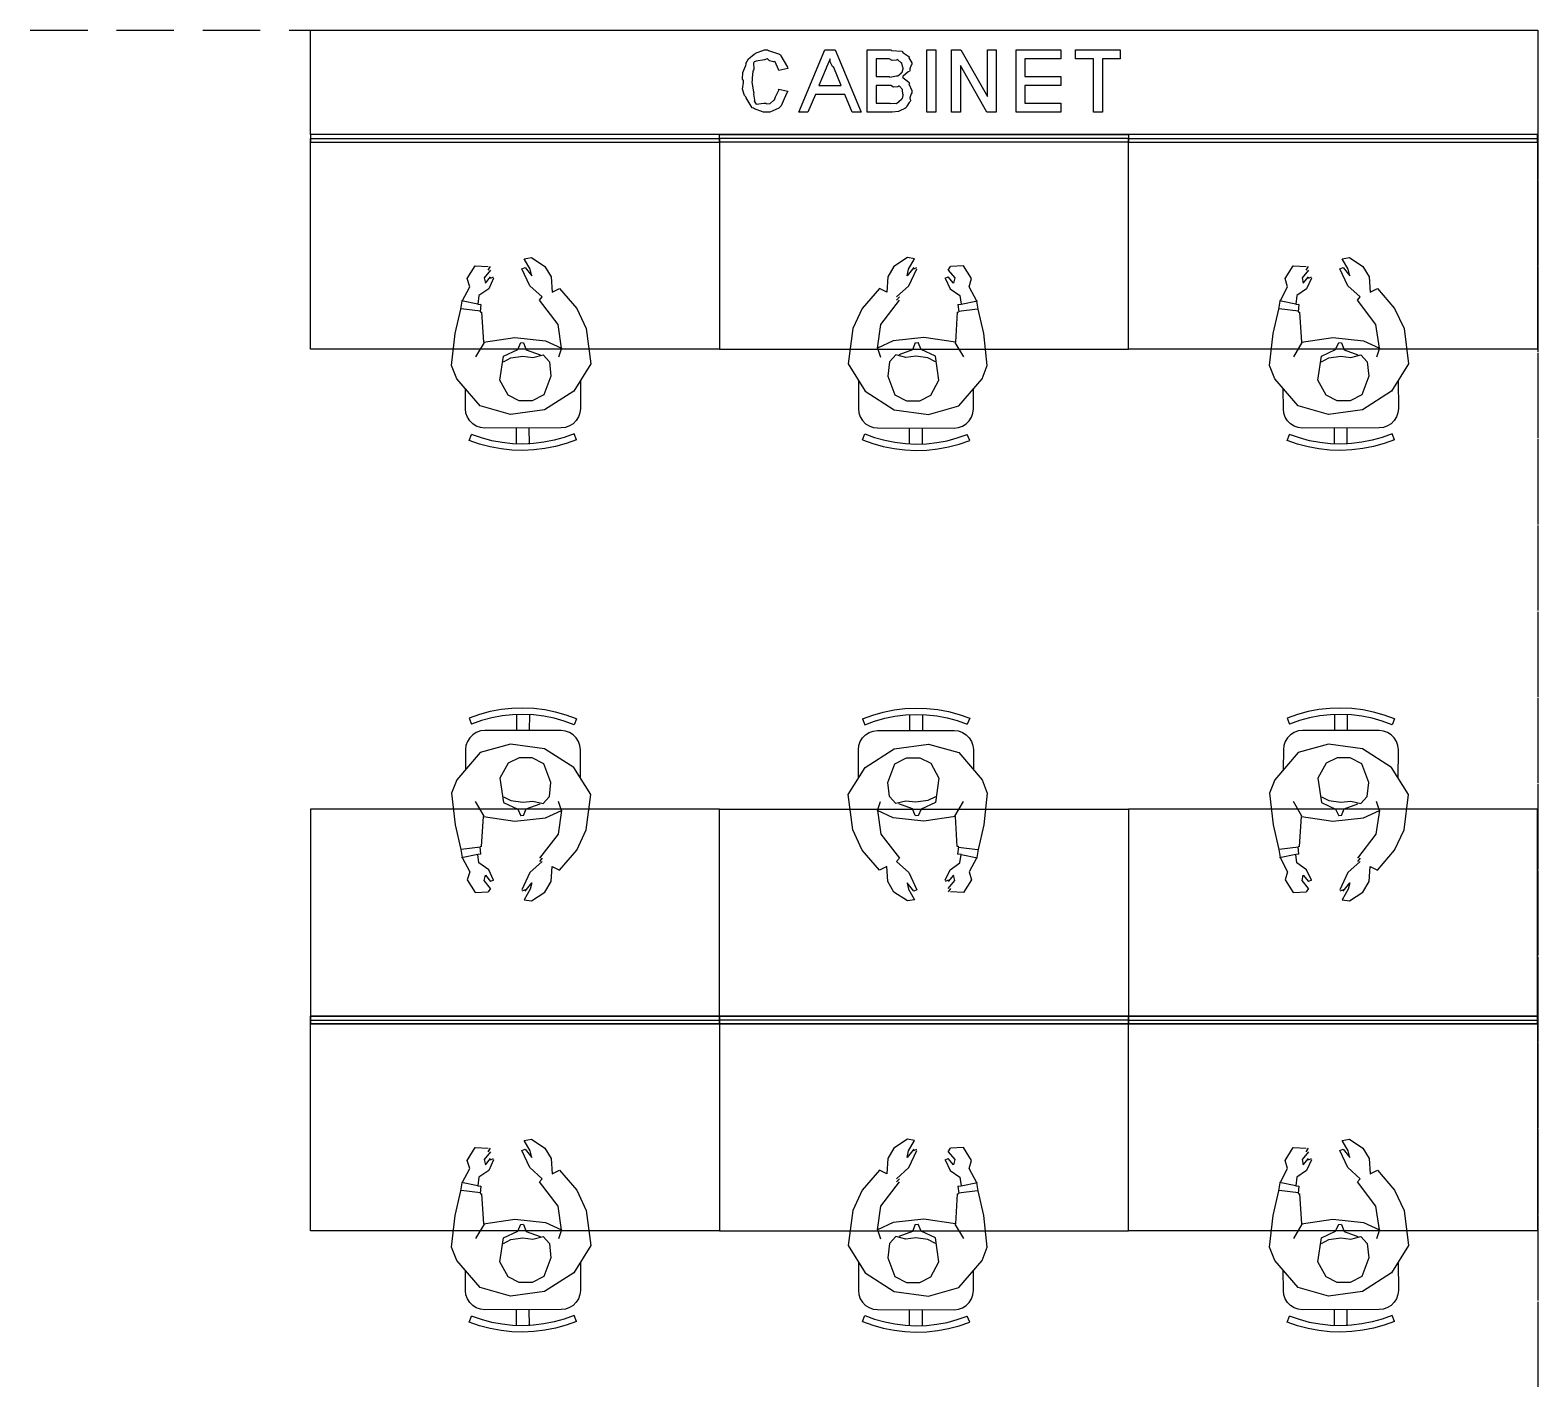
# Model space of a CAD drawing. Extents: x 0 to 23.4, y 0 to 16.5.
# Drawn here: x 10.576 to 12.124, y 7.771 to 9.164 of the extents above; entities that cross this region are included whole.
import ezdxf

# ---------------------------------------------------------------- set-up
doc = ezdxf.new("R2010")
doc.units = 0
doc.layers.get('0').update_dxf_attribs({"linetype": 'CONTINUOUS'})

msp = doc.modelspace()

# ---------------------------------------------------------------- linework, layer by layer
at = {"color": 0}
for points in [[(10.5758, 9.16379), (10.6349, 9.16379)], [(10.6644, 9.16379), (10.7235, 9.16379)], [(10.753, 9.16379), (10.8121, 9.16379)], [(10.8416, 9.16379), (10.9007, 9.16379)], [(10.9302, 9.16379), (10.9892, 9.16379)], [(11.0188, 9.16379), (11.0778, 9.16379)], [(11.1073, 9.16379), (11.1664, 9.16379)], [(11.1959, 9.16379), (11.2549, 9.16379)], [(11.2845, 9.16379), (11.3435, 9.16379)], [(11.373, 9.16379), (11.4321, 9.16379)], [(11.4616, 9.16379), (11.5207, 9.16379)], [(11.5502, 9.16379), (11.6093, 9.16379)], [(11.6388, 9.16379), (11.6979, 9.16379)], [(11.7274, 9.16379), (11.7864, 9.16379)], [(11.816, 9.16379), (11.875, 9.16379)], [(11.9045, 9.16379), (11.9636, 9.16379)], [(11.9931, 9.16379), (12.0521, 9.16379)], [(12.0817, 9.16379), (12.1239, 9.16379)], [(12.1239, 9.16379), (12.1239, 9.12756)], [(12.1239, 9.09804), (12.1239, 9.03901)], [(12.1239, 9.07357), (12.1239, 9.01058)], [(10.8636, 8.8361), (10.8636, 9.05263)], [(10.8636, 9.05263), (11.2835, 9.05263)], [(11.2835, 9.05263), (11.2835, 8.8361)], [(11.2835, 9.04867), (11.2835, 9.05263)], [(11.7035, 9.05263), (11.2835, 9.05263)], [(11.2835, 9.05263), (11.2835, 8.8361)], [(11.2835, 9.04867), (11.2835, 9.05263)], [(11.7035, 8.8361), (11.7035, 9.05263)], [(11.7035, 9.05263), (12.1234, 9.05263)], [(11.7035, 8.8361), (11.7035, 9.05263)], [(12.1234, 9.05263), (12.1234, 8.8361)], [(12.1234, 9.04867), (12.1234, 9.05263)], [(12.1239, 9.00944), (12.1239, 8.95042)], [(12.1239, 8.98107), (12.1239, 8.92199)], [(11.0246, 8.90858), (11.0328, 8.9216)], [(11.0328, 8.9216), (11.0462, 8.92101)], [(11.0486, 8.91732), (11.0419, 8.9094)], [(11.0462, 8.91732), (11.0486, 8.92101)], [(11.0807, 8.91883), (11.0841, 8.92019)], [(11.089, 8.90115), (11.0807, 8.91883)], [(11.0831, 8.92899), (11.0906, 8.93018)], [(11.0893, 8.91818), (11.0831, 8.92899)], [(11.0841, 8.92019), (11.0908, 8.91163)], [(11.0908, 8.91163), (11.0893, 8.91818)], [(11.0906, 8.93018), (11.1044, 8.92122)], [(11.1044, 8.92122), (11.1108, 8.91043)], [(11.4627, 8.92122), (11.4563, 8.91043)], [(11.4765, 8.93018), (11.4627, 8.92122)], [(11.483, 8.92019), (11.4763, 8.91163)], [(11.4763, 8.91163), (11.4778, 8.91818)], [(11.484, 8.92899), (11.4765, 8.93018)], [(11.4778, 8.91818), (11.484, 8.92899)], [(11.4781, 8.90115), (11.4864, 8.91883)], [(11.483, 8.91883), (11.4864, 8.92019)], [(11.5185, 8.91732), (11.5209, 8.92101)], [(11.5185, 8.91732), (11.5252, 8.9094)], [(11.5343, 8.9216), (11.5209, 8.92101)], [(11.5425, 8.90858), (11.5343, 8.9216)], [(11.8645, 8.90858), (11.8726, 8.9216)], [(11.8726, 8.9216), (11.886, 8.92101)], [(11.8885, 8.91732), (11.8818, 8.9094)], [(11.886, 8.91732), (11.8885, 8.92101)], [(11.9205, 8.91883), (11.9239, 8.92019)], [(11.9289, 8.90115), (11.9205, 8.91883)], [(11.923, 8.92899), (11.9304, 8.93018)], [(11.9291, 8.91818), (11.923, 8.92899)], [(11.9239, 8.92019), (11.9307, 8.91163)], [(11.9307, 8.91163), (11.9291, 8.91818)], [(11.9304, 8.93018), (11.9442, 8.92122)], [(11.9442, 8.92122), (11.9506, 8.91043)], [(12.1239, 8.9209), (12.1239, 8.86182)], [(11.0271, 8.90013), (11.0246, 8.90858)], [(11.0419, 8.9094), (11.0432, 8.90386)], [(11.0432, 8.90386), (11.0486, 8.91043)], [(11.0516, 8.90896), (11.0467, 8.89828)], [(11.0486, 8.90896), (11.0516, 8.91043)], [(11.1108, 8.91043), (11.1117, 8.89469)], [(11.4563, 8.91043), (11.4554, 8.89469)], [(11.5155, 8.90896), (11.5185, 8.91043)], [(11.5155, 8.90896), (11.5205, 8.89828)], [(11.5239, 8.90386), (11.5185, 8.91043)], [(11.5252, 8.9094), (11.5239, 8.90386)], [(11.54, 8.90013), (11.5425, 8.90858)], [(11.867, 8.90013), (11.8645, 8.90858)], [(11.8818, 8.9094), (11.8831, 8.90386)], [(11.8831, 8.90386), (11.8885, 8.91043)], [(11.8914, 8.90896), (11.8865, 8.89828)], [(11.8885, 8.90896), (11.8914, 8.91043)], [(11.9506, 8.91043), (11.9516, 8.89469)], [(11.0193, 8.88558), (11.0271, 8.90013)], [(11.0366, 8.89117), (11.0354, 8.88243)], [(11.0467, 8.89828), (11.0366, 8.89117)], [(11.1017, 8.88976), (11.089, 8.90115)], [(11.0988, 8.88639), (11.1017, 8.88976)], [(11.1178, 8.8616), (11.0988, 8.88639)], [(11.1117, 8.89469), (11.1193, 8.8986)], [(11.1193, 8.8986), (11.137, 8.8781)], [(11.4478, 8.8986), (11.4301, 8.8781)], [(11.4554, 8.89469), (11.4478, 8.8986)], [(11.4493, 8.8616), (11.4683, 8.88639)], [(11.4654, 8.88976), (11.4781, 8.90115)], [(11.4654, 8.88639), (11.4683, 8.88976)], [(11.5205, 8.89828), (11.5305, 8.89117)], [(11.5305, 8.89117), (11.5317, 8.88243)], [(11.5478, 8.88558), (11.54, 8.90013)], [(11.8592, 8.88558), (11.867, 8.90013)], [(11.8765, 8.89117), (11.8753, 8.88243)], [(11.8865, 8.89828), (11.8765, 8.89117)], [(11.9416, 8.88976), (11.9289, 8.90115)], [(11.9386, 8.88639), (11.9416, 8.88976)], [(11.9576, 8.8616), (11.9386, 8.88639)], [(11.9516, 8.89469), (11.9592, 8.8986)], [(11.9592, 8.8986), (11.9768, 8.8781)], [(12.1239, 8.89247), (12.1239, 8.83344)], [(11.0122, 8.85211), (11.018, 8.87733)], [(11.018, 8.87733), (11.0193, 8.88558)], [(11.0382, 8.87511), (11.0185, 8.87744)], [(11.0354, 8.88243), (11.0187, 8.88596)], [(11.0354, 8.88211), (11.0387, 8.88243)], [(11.0387, 8.88211), (11.0378, 8.87446)], [(11.0378, 8.87429), (11.0394, 8.87446)], [(11.0394, 8.87429), (11.0412, 8.84343)], [(11.137, 8.8781), (11.1467, 8.85726)], [(11.4301, 8.8781), (11.4204, 8.85726)], [(11.5277, 8.87429), (11.5259, 8.84343)], [(11.5277, 8.87429), (11.5293, 8.87446)], [(11.5284, 8.88211), (11.5317, 8.88243)], [(11.5284, 8.88211), (11.5293, 8.87446)], [(11.5289, 8.87511), (11.5486, 8.87744)], [(11.5317, 8.88243), (11.5484, 8.88596)], [(11.5491, 8.87733), (11.5478, 8.88558)], [(11.555, 8.85211), (11.5491, 8.87733)], [(11.852, 8.85211), (11.8579, 8.87733)], [(11.8579, 8.87733), (11.8592, 8.88558)], [(11.878, 8.87511), (11.8584, 8.87744)], [(11.8753, 8.88243), (11.8585, 8.88596)], [(11.8753, 8.88211), (11.8785, 8.88243)], [(11.8785, 8.88211), (11.8777, 8.87446)], [(11.8777, 8.87429), (11.8793, 8.87446)], [(11.8793, 8.87429), (11.8811, 8.84343)], [(11.9768, 8.8781), (11.9865, 8.85726)], [(11.1214, 8.83718), (11.1178, 8.8616)], [(11.1467, 8.85726), (11.1514, 8.82107)], [(11.4204, 8.85726), (11.4158, 8.82107)], [(11.4458, 8.83718), (11.4493, 8.8616)], [(11.9612, 8.83718), (11.9576, 8.8616)], [(11.9865, 8.85726), (11.9912, 8.82107)], [(11.0086, 8.81944), (11.0122, 8.85211)], [(11.0419, 8.84304), (11.0332, 8.82818)], [(11.0412, 8.84343), (11.0736, 8.84825)], [(11.0736, 8.84825), (11.1051, 8.84489)], [(11.0764, 8.83594), (11.0796, 8.84293)], [(11.0796, 8.84256), (11.0825, 8.84293)], [(11.0825, 8.84256), (11.0852, 8.83556)], [(11.1051, 8.84489), (11.1214, 8.83718)], [(11.462, 8.84489), (11.4458, 8.83718)], [(11.4935, 8.84825), (11.462, 8.84489)], [(11.4847, 8.84256), (11.4819, 8.83556)], [(11.4847, 8.84256), (11.4875, 8.84293)], [(11.4907, 8.83594), (11.4875, 8.84293)], [(11.5259, 8.84343), (11.4935, 8.84825)], [(11.5252, 8.84304), (11.534, 8.82818)], [(11.5585, 8.81944), (11.555, 8.85211)], [(11.8484, 8.81944), (11.852, 8.85211)], [(11.8817, 8.84304), (11.873, 8.82818)], [(11.8811, 8.84343), (11.9135, 8.84825)], [(11.9135, 8.84825), (11.945, 8.84489)], [(11.9163, 8.83594), (11.9195, 8.84293)], [(11.9195, 8.84256), (11.9224, 8.84293)], [(11.9224, 8.84256), (11.925, 8.83556)], [(11.945, 8.84489), (11.9612, 8.83718)], [(11.2835, 8.8361), (10.8636, 8.8361)], [(11.0582, 8.80431), (11.0618, 8.82915)], [(11.0618, 8.82915), (11.0764, 8.83594)], [(11.0618, 8.82319), (11.0694, 8.82721)], [(11.0694, 8.82721), (11.0818, 8.82894)], [(11.0818, 8.82894), (11.092, 8.82764)], [(11.0852, 8.83556), (11.0994, 8.83046)], [(11.092, 8.82764), (11.1024, 8.83029)], [(11.1024, 8.83029), (11.1089, 8.82308)], [(11.1214, 8.83718), (11.1182, 8.82796)], [(11.2835, 8.8361), (11.7035, 8.8361)], [(11.4458, 8.83718), (11.4489, 8.82796)], [(11.4647, 8.83029), (11.4582, 8.82308)], [(11.4751, 8.82764), (11.4647, 8.83029)], [(11.4819, 8.83556), (11.4677, 8.83046)], [(11.4853, 8.82894), (11.4751, 8.82764)], [(11.4977, 8.82721), (11.4853, 8.82894)], [(11.5053, 8.82915), (11.4907, 8.83594)], [(11.5053, 8.82319), (11.4977, 8.82721)], [(11.5089, 8.80431), (11.5053, 8.82915)], [(12.1234, 8.8361), (11.7035, 8.8361)], [(11.8981, 8.80431), (11.9016, 8.82915)], [(11.9016, 8.82915), (11.9163, 8.83594)], [(11.9017, 8.82319), (11.9093, 8.82721)], [(11.9093, 8.82721), (11.9216, 8.82894)], [(11.9216, 8.82894), (11.9319, 8.82764)], [(11.925, 8.83556), (11.9392, 8.83046)], [(11.9319, 8.82764), (11.9423, 8.83029)], [(11.9423, 8.83029), (11.9487, 8.82308)], [(11.9612, 8.83718), (11.9581, 8.82796)], [(12.1239, 8.83231), (12.1239, 8.77328)], [(11.0138, 8.80578), (11.0086, 8.81944)], [(11.1089, 8.82308), (11.1105, 8.80854)], [(11.1514, 8.82107), (11.134, 8.79312)], [(11.4158, 8.82107), (11.4332, 8.79312)], [(11.4582, 8.82308), (11.4566, 8.80854)], [(11.5533, 8.80578), (11.5585, 8.81944)], [(11.8537, 8.80578), (11.8484, 8.81944)], [(11.9487, 8.82308), (11.9504, 8.80854)], [(11.9912, 8.82107), (11.9738, 8.79312)], [(11.0378, 8.77789), (11.0138, 8.80578)], [(11.0227, 8.77485), (11.0227, 8.79546)], [(11.0666, 8.78879), (11.0582, 8.80431)], [(11.1105, 8.80854), (11.1033, 8.78939)], [(11.1408, 8.8041), (11.1408, 8.77507)], [(11.4263, 8.8041), (11.4263, 8.77507)], [(11.4566, 8.80854), (11.4638, 8.78939)], [(11.5005, 8.78879), (11.5089, 8.80431)], [(11.5293, 8.77789), (11.5533, 8.80578)], [(11.5444, 8.77485), (11.5444, 8.79546)], [(11.8777, 8.77789), (11.8537, 8.80578)], [(11.8626, 8.77485), (11.8625, 8.79546)], [(11.9064, 8.78879), (11.8981, 8.80431)], [(11.9504, 8.80854), (11.9431, 8.78939)], [(11.9806, 8.8041), (11.9807, 8.77507)], [(12.1239, 8.80388), (12.1239, 8.74485)], [(11.069, 8.76915), (11.0378, 8.77789)], [(11.078, 8.78315), (11.0666, 8.78879)], [(11.0914, 8.78315), (11.078, 8.78315)], [(11.1033, 8.78939), (11.0914, 8.78315)], [(11.134, 8.79312), (11.104, 8.77403)], [(11.4332, 8.79312), (11.4631, 8.77403)], [(11.4638, 8.78939), (11.4757, 8.78315)], [(11.4757, 8.78315), (11.4892, 8.78315)], [(11.4892, 8.78315), (11.5005, 8.78879)], [(11.4981, 8.76915), (11.5293, 8.77789)], [(11.9089, 8.76915), (11.8777, 8.77789)], [(11.9178, 8.78315), (11.9064, 8.78879)], [(11.9313, 8.78315), (11.9178, 8.78315)], [(11.9431, 8.78939), (11.9313, 8.78315)], [(11.9738, 8.79312), (11.9438, 8.77403)], [(11.0425, 8.75521), (11.0381, 8.75569), (11.0339, 8.75711), (11.0302, 8.7595), (11.0271, 8.76258), (11.0247, 8.76633), (11.0232, 8.77046), (11.0227, 8.77485)], [(11.104, 8.77403), (11.069, 8.76915)], [(11.1408, 8.77507), (11.1403, 8.77072), (11.1389, 8.76654), (11.1366, 8.76281), (11.1335, 8.75965), (11.1297, 8.75732), (11.1256, 8.75586), (11.1212, 8.75538)], [(11.4263, 8.77507), (11.4268, 8.77072), (11.4282, 8.76654), (11.4306, 8.76281), (11.4337, 8.75965), (11.4374, 8.75732), (11.4415, 8.75586), (11.4459, 8.75538)], [(11.4631, 8.77403), (11.4981, 8.76915)], [(11.5246, 8.75521), (11.529, 8.75569), (11.5332, 8.75711), (11.5369, 8.7595), (11.54, 8.76258), (11.5424, 8.76633), (11.5439, 8.77046), (11.5444, 8.77485)], [(11.8823, 8.75521), (11.8779, 8.75569), (11.8737, 8.75711), (11.87, 8.7595), (11.8669, 8.76258), (11.8645, 8.76633), (11.8631, 8.77046), (11.8626, 8.77485)], [(11.9438, 8.77403), (11.9089, 8.76915)], [(11.9807, 8.77507), (11.9802, 8.77072), (11.9787, 8.76654), (11.9764, 8.76281), (11.9733, 8.75965), (11.9696, 8.75732), (11.9654, 8.75586), (11.961, 8.75538)], [(11.0266, 8.74246), (11.0291, 8.74854)], [(11.1343, 8.74929), (11.1242, 8.74561), (11.1138, 8.74268), (11.1033, 8.74056), (11.0926, 8.73926), (11.0818, 8.73876), (11.071, 8.7391), (11.0603, 8.74024), (11.0497, 8.74219), (11.0393, 8.74496), (11.0291, 8.74854)], [(11.1212, 8.75538), (11.0425, 8.75521)], [(11.0753, 8.73876), (11.0752, 8.75526)], [(11.0884, 8.73876), (11.0883, 8.75532)], [(11.1368, 8.74322), (11.1343, 8.74929)], [(11.4303, 8.74322), (11.4328, 8.74929)], [(11.4328, 8.74929), (11.4429, 8.74561), (11.4533, 8.74268), (11.4638, 8.74056), (11.4746, 8.73926), (11.4853, 8.73876), (11.4961, 8.7391), (11.5068, 8.74024), (11.5174, 8.74219), (11.5278, 8.74496), (11.538, 8.74854)], [(11.4459, 8.75538), (11.5246, 8.75521)], [(11.4787, 8.73876), (11.4788, 8.75532)], [(11.4919, 8.73876), (11.4919, 8.75526)], [(11.5405, 8.74246), (11.538, 8.74854)], [(11.8665, 8.74246), (11.869, 8.74854)], [(11.9742, 8.74929), (11.9641, 8.74561), (11.9537, 8.74268), (11.9431, 8.74056), (11.9324, 8.73926), (11.9217, 8.73876), (11.9109, 8.7391), (11.9002, 8.74024), (11.8895, 8.74219), (11.8791, 8.74496), (11.869, 8.74854)], [(11.961, 8.75538), (11.8823, 8.75521)], [(11.9151, 8.73876), (11.915, 8.75526)], [(11.9282, 8.73876), (11.9282, 8.75532)], [(11.9767, 8.74322), (11.9742, 8.74929)], [(11.1368, 8.74322), (11.1263, 8.73931), (11.1153, 8.73628), (11.1043, 8.73406), (11.0931, 8.73269), (11.0818, 8.73221), (11.0705, 8.73253), (11.0593, 8.73378), (11.0482, 8.73583), (11.0373, 8.73872), (11.0266, 8.74246)], [(11.4303, 8.74322), (11.4409, 8.73931), (11.4518, 8.73628), (11.4628, 8.73406), (11.474, 8.73269), (11.4853, 8.73221), (11.4966, 8.73253), (11.5078, 8.73378), (11.5189, 8.73583), (11.5298, 8.73872), (11.5405, 8.74246)], [(11.9767, 8.74322), (11.9661, 8.73931), (11.9552, 8.73628), (11.9441, 8.73406), (11.9329, 8.73269), (11.9217, 8.73221), (11.9104, 8.73253), (11.8991, 8.73378), (11.8881, 8.73583), (11.8772, 8.73872), (11.8665, 8.74246)], [(12.1239, 8.74371), (12.1239, 8.68468)], [(12.1239, 8.71533), (12.1239, 8.65625)], [(12.1239, 8.65517), (12.1239, 8.59608)], [(12.1239, 8.62674), (12.1239, 8.56771)], [(12.1239, 8.56657), (12.1239, 8.50754)], [(12.1239, 8.53814), (12.1239, 8.47911)], [(12.1239, 8.47797), (12.1239, 8.41894)], [(11.1368, 8.45654), (11.1263, 8.46039), (11.1153, 8.46343), (11.1043, 8.46565), (11.0931, 8.46701), (11.0818, 8.46756), (11.0705, 8.46718), (11.0593, 8.46599), (11.0482, 8.46392), (11.0373, 8.46104), (11.0266, 8.45731)], [(11.0266, 8.45731), (11.0291, 8.45122)], [(11.1343, 8.45047), (11.1242, 8.45415), (11.1138, 8.45708), (11.1033, 8.45921), (11.0926, 8.4605), (11.0818, 8.46099), (11.071, 8.46067), (11.0603, 8.45947), (11.0497, 8.45751), (11.0393, 8.45475), (11.0291, 8.45122)], [(11.0753, 8.46099), (11.0752, 8.4445)], [(11.0884, 8.46094), (11.0883, 8.44444)], [(11.1368, 8.45654), (11.1343, 8.45047)], [(11.4303, 8.45654), (11.4409, 8.46039), (11.4518, 8.46343), (11.4628, 8.46565), (11.474, 8.46701), (11.4853, 8.46756), (11.4966, 8.46718), (11.5078, 8.46599), (11.5189, 8.46392), (11.5298, 8.46104), (11.5405, 8.45731)], [(11.4303, 8.45654), (11.4328, 8.45047)], [(11.4328, 8.45047), (11.4429, 8.45415), (11.4533, 8.45708), (11.4638, 8.45921), (11.4746, 8.4605), (11.4853, 8.46099), (11.4961, 8.46067), (11.5068, 8.45947), (11.5174, 8.45751), (11.5278, 8.45475), (11.538, 8.45122)], [(11.4787, 8.46094), (11.4788, 8.44444)], [(11.4919, 8.46099), (11.4919, 8.4445)], [(11.5405, 8.45731), (11.538, 8.45122)], [(11.9767, 8.45654), (11.9661, 8.46039), (11.9552, 8.46343), (11.9441, 8.46565), (11.9329, 8.46701), (11.9217, 8.46756), (11.9104, 8.46718), (11.8991, 8.46599), (11.8881, 8.46392), (11.8772, 8.46104), (11.8665, 8.45731)], [(11.8665, 8.45731), (11.869, 8.45122)], [(11.9742, 8.45047), (11.9641, 8.45415), (11.9537, 8.45708), (11.9431, 8.45921), (11.9324, 8.4605), (11.9217, 8.46099), (11.9109, 8.46067), (11.9002, 8.45947), (11.8895, 8.45751), (11.8791, 8.45475), (11.869, 8.45122)], [(11.9151, 8.46099), (11.915, 8.4445)], [(11.9282, 8.46094), (11.9282, 8.44444)], [(11.9767, 8.45654), (11.9742, 8.45047)], [(11.0425, 8.44456), (11.0381, 8.44407), (11.0339, 8.4426), (11.0302, 8.44026), (11.0271, 8.43718), (11.0247, 8.43343), (11.0232, 8.42925), (11.0227, 8.42492)], [(11.1212, 8.44439), (11.0425, 8.44456)], [(11.1408, 8.42464), (11.1403, 8.42904), (11.1389, 8.43321), (11.1366, 8.43696), (11.1335, 8.44006), (11.1297, 8.44243), (11.1256, 8.4439), (11.1212, 8.44439)], [(11.4263, 8.42464), (11.4268, 8.42904), (11.4282, 8.43321), (11.4306, 8.43696), (11.4337, 8.44006), (11.4374, 8.44243), (11.4415, 8.4439), (11.4459, 8.44439)], [(11.4459, 8.44439), (11.5246, 8.44456)], [(11.5246, 8.44456), (11.529, 8.44407), (11.5332, 8.4426), (11.5369, 8.44026), (11.54, 8.43718), (11.5424, 8.43343), (11.5439, 8.42925), (11.5444, 8.42492)], [(11.8823, 8.44456), (11.8779, 8.44407), (11.8737, 8.4426), (11.87, 8.44026), (11.8669, 8.43718), (11.8645, 8.43343), (11.8631, 8.42925), (11.8626, 8.42492)], [(11.961, 8.44439), (11.8823, 8.44456)], [(11.9807, 8.42464), (11.9802, 8.42904), (11.9787, 8.43321), (11.9764, 8.43696), (11.9733, 8.44006), (11.9696, 8.44243), (11.9654, 8.4439), (11.961, 8.44439)], [(12.1239, 8.4496), (12.1239, 8.39051)], [(11.0378, 8.42188), (11.0138, 8.39393)], [(11.0227, 8.42492), (11.0227, 8.40429)], [(11.069, 8.43056), (11.0378, 8.42188)], [(11.104, 8.42567), (11.069, 8.43056)], [(11.134, 8.40662), (11.104, 8.42567)], [(11.1408, 8.39567), (11.1408, 8.42464)], [(11.4263, 8.39567), (11.4263, 8.42464)], [(11.4332, 8.40662), (11.4631, 8.42567)], [(11.4631, 8.42567), (11.4981, 8.43056)], [(11.4981, 8.43056), (11.5293, 8.42188)], [(11.5293, 8.42188), (11.5533, 8.39393)], [(11.5444, 8.42492), (11.5444, 8.40429)], [(11.8777, 8.42188), (11.8537, 8.39393)], [(11.8626, 8.42492), (11.8625, 8.40429)], [(11.9089, 8.43056), (11.8777, 8.42188)], [(11.9438, 8.42567), (11.9089, 8.43056)], [(11.9738, 8.40662), (11.9438, 8.42567)], [(11.9806, 8.39567), (11.9807, 8.42464)], [(11.0666, 8.41092), (11.0582, 8.39546)], [(11.078, 8.41661), (11.0666, 8.41092)], [(11.0914, 8.41656), (11.078, 8.41661)], [(11.1033, 8.41032), (11.0914, 8.41656)], [(11.1105, 8.39117), (11.1033, 8.41032)], [(11.1514, 8.37869), (11.134, 8.40662)], [(11.4158, 8.37869), (11.4332, 8.40662)], [(11.4566, 8.39117), (11.4638, 8.41032)], [(11.4638, 8.41032), (11.4757, 8.41656)], [(11.4757, 8.41656), (11.4892, 8.41661)], [(11.4892, 8.41661), (11.5005, 8.41092)], [(11.5005, 8.41092), (11.5089, 8.39546)], [(11.9064, 8.41092), (11.8981, 8.39546)], [(11.9178, 8.41661), (11.9064, 8.41092)], [(11.9313, 8.41656), (11.9178, 8.41661)], [(11.9431, 8.41032), (11.9313, 8.41656)], [(11.9504, 8.39117), (11.9431, 8.41032)], [(11.9912, 8.37869), (11.9738, 8.40662)], [(11.0138, 8.39393), (11.0086, 8.38032)], [(11.0582, 8.39546), (11.0618, 8.37061)], [(11.1089, 8.37663), (11.1105, 8.39117)], [(11.4582, 8.37663), (11.4566, 8.39117)], [(11.5089, 8.39546), (11.5053, 8.37061)], [(11.5533, 8.39393), (11.5585, 8.38032)], [(11.8537, 8.39393), (11.8484, 8.38032)], [(11.8981, 8.39546), (11.9016, 8.37061)], [(11.9487, 8.37663), (11.9504, 8.39117)], [(11.0086, 8.38032), (11.0122, 8.34765)], [(11.0618, 8.37657), (11.0694, 8.37256)], [(11.1024, 8.36947), (11.1089, 8.37663)], [(11.1467, 8.3425), (11.1514, 8.37869)], [(11.4204, 8.3425), (11.4158, 8.37869)], [(11.4647, 8.36947), (11.4582, 8.37663)], [(11.5053, 8.37657), (11.4977, 8.37256)], [(11.5585, 8.38032), (11.555, 8.34765)], [(11.8484, 8.38032), (11.852, 8.34765)], [(11.9017, 8.37657), (11.9093, 8.37256)], [(11.9423, 8.36947), (11.9487, 8.37663)], [(11.9865, 8.3425), (11.9912, 8.37869)], [(12.1239, 8.38943), (12.1239, 8.33035)], [(11.2835, 8.36367), (10.8636, 8.36367)], [(10.8636, 8.36367), (10.8636, 8.14714)], [(11.0419, 8.35672), (11.0332, 8.37153)], [(11.0618, 8.37061), (11.0764, 8.36382)], [(11.0694, 8.37256), (11.0818, 8.37082)], [(11.0764, 8.36382), (11.0796, 8.35678)], [(11.0818, 8.37082), (11.092, 8.37213)], [(11.0825, 8.35715), (11.0852, 8.36415)], [(11.0852, 8.36415), (11.0994, 8.36925)], [(11.092, 8.37213), (11.1024, 8.36947)], [(11.1051, 8.35482), (11.1214, 8.36253)], [(11.1214, 8.36253), (11.1178, 8.33811)], [(11.1214, 8.36253), (11.1182, 8.37175)], [(11.2835, 8.14714), (11.2835, 8.36367)], [(11.2835, 8.36367), (11.7035, 8.36367)], [(11.2835, 8.14714), (11.2835, 8.36367)], [(11.4458, 8.36253), (11.4489, 8.37175)], [(11.4458, 8.36253), (11.4493, 8.33811)], [(11.462, 8.35482), (11.4458, 8.36253)], [(11.4751, 8.37213), (11.4647, 8.36947)], [(11.4819, 8.36415), (11.4677, 8.36925)], [(11.4853, 8.37082), (11.4751, 8.37213)], [(11.4847, 8.35715), (11.4819, 8.36415)], [(11.4977, 8.37256), (11.4853, 8.37082)], [(11.4907, 8.36382), (11.4875, 8.35678)], [(11.5053, 8.37061), (11.4907, 8.36382)], [(11.5252, 8.35672), (11.534, 8.37153)], [(12.1234, 8.36367), (11.7035, 8.36367)], [(11.7035, 8.36367), (11.7035, 8.14714)], [(11.7035, 8.36367), (11.7035, 8.14714)], [(11.8817, 8.35672), (11.873, 8.37153)], [(11.9016, 8.37061), (11.9163, 8.36382)], [(11.9093, 8.37256), (11.9216, 8.37082)], [(11.9163, 8.36382), (11.9195, 8.35678)], [(11.9216, 8.37082), (11.9319, 8.37213)], [(11.9224, 8.35715), (11.925, 8.36415)], [(11.925, 8.36415), (11.9392, 8.36925)], [(11.9319, 8.37213), (11.9423, 8.36947)], [(11.945, 8.35482), (11.9612, 8.36253)], [(11.9612, 8.36253), (11.9576, 8.33811)], [(11.9612, 8.36253), (11.9581, 8.37175)], [(12.1234, 8.14714), (12.1234, 8.36367)], [(12.1239, 8.361), (12.1239, 8.30197)], [(11.0122, 8.34765), (11.018, 8.32243)], [(11.0394, 8.32542), (11.0412, 8.35633)], [(11.0412, 8.35633), (11.0736, 8.35151)], [(11.0736, 8.35151), (11.1051, 8.35482)], [(11.0825, 8.35715), (11.0796, 8.35678)], [(11.4935, 8.35151), (11.462, 8.35482)], [(11.4875, 8.35715), (11.4847, 8.35678)], [(11.5259, 8.35633), (11.4935, 8.35151)], [(11.5277, 8.32542), (11.5259, 8.35633)], [(11.555, 8.34765), (11.5491, 8.32243)], [(11.852, 8.34765), (11.8579, 8.32243)], [(11.8793, 8.32542), (11.8811, 8.35633)], [(11.8811, 8.35633), (11.9135, 8.35151)], [(11.9135, 8.35151), (11.945, 8.35482)], [(11.9224, 8.35715), (11.9195, 8.35678)], [(11.1178, 8.33811), (11.0988, 8.31332)], [(11.137, 8.32167), (11.1467, 8.3425)], [(11.4301, 8.32167), (11.4204, 8.3425)], [(11.4493, 8.33811), (11.4683, 8.31332)], [(11.9576, 8.33811), (11.9386, 8.31332)], [(11.9768, 8.32167), (11.9865, 8.3425)], [(11.018, 8.32243), (11.0193, 8.31413)], [(11.0382, 8.32465), (11.0185, 8.32226)], [(11.0354, 8.31733), (11.0187, 8.31375)], [(11.0193, 8.31413), (11.0271, 8.29958)], [(11.0387, 8.31765), (11.0354, 8.31733)], [(11.0366, 8.30854), (11.0354, 8.31733)], [(11.0394, 8.32542), (11.0378, 8.32525)], [(11.0387, 8.31765), (11.0378, 8.32525)], [(11.1017, 8.31332), (11.0988, 8.31)], [(11.1193, 8.30117), (11.137, 8.32167)], [(11.4478, 8.30117), (11.4301, 8.32167)], [(11.4683, 8.31332), (11.4654, 8.31)], [(11.5293, 8.32542), (11.5277, 8.32525)], [(11.5284, 8.31765), (11.5293, 8.32525)], [(11.5317, 8.31765), (11.5284, 8.31733)], [(11.5289, 8.32465), (11.5486, 8.32226)], [(11.5305, 8.30854), (11.5317, 8.31733)], [(11.5317, 8.31733), (11.5484, 8.31375)], [(11.5478, 8.31413), (11.54, 8.29958)], [(11.5491, 8.32243), (11.5478, 8.31413)], [(11.8579, 8.32243), (11.8592, 8.31413)], [(11.878, 8.32465), (11.8584, 8.32226)], [(11.8753, 8.31733), (11.8585, 8.31375)], [(11.8592, 8.31413), (11.867, 8.29958)], [(11.8785, 8.31765), (11.8753, 8.31733)], [(11.8765, 8.30854), (11.8753, 8.31733)], [(11.8793, 8.32542), (11.8777, 8.32525)], [(11.8785, 8.31765), (11.8777, 8.32525)], [(11.9416, 8.31332), (11.9386, 8.31)], [(11.9592, 8.30117), (11.9768, 8.32167)], [(11.0271, 8.29958), (11.0246, 8.29118)], [(11.0467, 8.30149), (11.0366, 8.30854)], [(11.0516, 8.29075), (11.0467, 8.30149)], [(11.089, 8.29861), (11.0807, 8.28088)], [(11.1017, 8.31), (11.089, 8.29861)], [(11.1107, 8.28933), (11.1117, 8.30501)], [(11.1117, 8.30501), (11.1193, 8.30117)], [(11.4554, 8.30501), (11.4478, 8.30117)], [(11.4563, 8.28933), (11.4554, 8.30501)], [(11.4654, 8.31), (11.4781, 8.29861)], [(11.4781, 8.29861), (11.4864, 8.28088)], [(11.5155, 8.29075), (11.5205, 8.30149)], [(11.5205, 8.30149), (11.5305, 8.30854)], [(11.54, 8.29958), (11.5425, 8.29118)], [(11.867, 8.29958), (11.8645, 8.29118)], [(11.8865, 8.30149), (11.8765, 8.30854)], [(11.8914, 8.29075), (11.8865, 8.30149)], [(11.9289, 8.29861), (11.9205, 8.28088)], [(11.9416, 8.31), (11.9289, 8.29861)], [(11.9506, 8.28933), (11.9516, 8.30501)], [(11.9516, 8.30501), (11.9592, 8.30117)], [(12.1239, 8.30083), (12.1239, 8.24175)], [(11.0246, 8.29118), (11.0328, 8.27815)], [(11.0419, 8.29036), (11.0432, 8.2959)], [(11.0486, 8.28244), (11.0419, 8.29036)], [(11.0432, 8.2959), (11.0486, 8.28933)], [(11.0486, 8.28244), (11.0462, 8.27875)], [(11.0516, 8.29075), (11.0486, 8.28933)], [(11.0841, 8.27957), (11.0908, 8.28814)], [(11.0908, 8.28814), (11.0893, 8.28153)], [(11.1044, 8.27854), (11.1107, 8.28933)], [(11.4627, 8.27854), (11.4563, 8.28933)], [(11.4763, 8.28814), (11.4778, 8.28153)], [(11.483, 8.27957), (11.4763, 8.28814)], [(11.5185, 8.29075), (11.5155, 8.28933)], [(11.5239, 8.2959), (11.5185, 8.28933)], [(11.5185, 8.28244), (11.5252, 8.29036)], [(11.5209, 8.28244), (11.5185, 8.27875)], [(11.5252, 8.29036), (11.5239, 8.2959)], [(11.5425, 8.29118), (11.5343, 8.27815)], [(11.8645, 8.29118), (11.8726, 8.27815)], [(11.8818, 8.29036), (11.8831, 8.2959)], [(11.8885, 8.28244), (11.8818, 8.29036)], [(11.8831, 8.2959), (11.8885, 8.28933)], [(11.8885, 8.28244), (11.886, 8.27875)], [(11.8914, 8.29075), (11.8885, 8.28933)], [(11.9239, 8.27957), (11.9307, 8.28814)], [(11.9307, 8.28814), (11.9291, 8.28153)], [(11.9442, 8.27854), (11.9506, 8.28933)], [(11.0328, 8.27815), (11.0462, 8.27875)], [(11.0841, 8.28088), (11.0807, 8.27957)], [(11.0893, 8.28153), (11.0831, 8.27078)], [(11.0831, 8.27078), (11.0906, 8.26958)], [(11.0906, 8.26958), (11.1044, 8.27854)], [(11.4765, 8.26958), (11.4627, 8.27854)], [(11.484, 8.27078), (11.4765, 8.26958)], [(11.4778, 8.28153), (11.484, 8.27078)], [(11.4864, 8.28088), (11.483, 8.27957)], [(11.5343, 8.27815), (11.5209, 8.27875)], [(11.8726, 8.27815), (11.886, 8.27875)], [(11.9239, 8.28088), (11.9205, 8.27957)], [(11.9291, 8.28153), (11.923, 8.27078)], [(11.923, 8.27078), (11.9304, 8.26958)], [(11.9304, 8.26958), (11.9442, 8.27854)], [(12.1239, 8.2724), (12.1239, 8.21337)], [(12.1239, 8.21224), (12.1239, 8.15321)], [(12.1239, 8.18386), (12.1239, 8.12478)], [(10.8636, 8.14714), (11.2835, 8.14714)], [(10.8636, 7.93061), (10.8636, 8.14714)], [(10.8636, 8.14714), (11.2835, 8.14714)], [(11.2835, 8.1511), (11.2835, 8.14714)], [(11.2835, 8.1511), (11.2835, 8.14714)], [(11.2835, 8.14714), (11.2835, 7.93061)], [(11.2835, 8.14324), (11.2835, 8.14714)], [(11.7035, 8.14714), (11.2835, 8.14714)], [(11.7035, 8.14714), (11.2835, 8.14714)], [(11.2835, 8.14714), (11.2835, 7.93061)], [(11.2835, 8.14324), (11.2835, 8.14714)], [(11.7035, 8.14714), (12.1234, 8.14714)], [(11.7035, 7.93061), (11.7035, 8.14714)], [(11.7035, 8.14714), (12.1234, 8.14714)], [(11.7035, 7.93061), (11.7035, 8.14714)], [(12.1234, 8.1511), (12.1234, 8.14714)], [(12.1234, 8.14714), (12.1234, 7.93061)], [(12.1234, 8.14324), (12.1234, 8.14714)], [(12.1239, 8.12369), (12.1239, 8.06461)], [(12.1239, 8.09526), (12.1239, 8.03624)], [(12.1239, 8.0351), (12.1239, 7.97607)], [(11.0831, 8.02349), (11.0906, 8.02474)], [(11.0893, 8.01275), (11.0831, 8.02349)], [(11.0906, 8.02474), (11.1044, 8.01574)], [(11.4765, 8.02474), (11.4627, 8.01574)], [(11.484, 8.02349), (11.4765, 8.02474)], [(11.4778, 8.01275), (11.484, 8.02349)], [(11.923, 8.02349), (11.9304, 8.02474)], [(11.9291, 8.01275), (11.923, 8.02349)], [(11.9304, 8.02474), (11.9442, 8.01574)], [(11.0246, 8.0031), (11.0328, 8.01617)], [(11.0328, 8.01617), (11.0462, 8.01551)], [(11.0486, 8.01183), (11.0419, 8.00396)], [(11.0419, 8.00396), (11.0432, 7.99837)], [(11.0432, 7.99837), (11.0486, 8.00493)], [(11.0462, 8.01183), (11.0486, 8.01551)], [(11.0486, 8.00353), (11.0516, 8.00493)], [(11.0807, 8.0134), (11.0841, 8.01471)], [(11.089, 7.99567), (11.0807, 8.0134)], [(11.0841, 8.01471), (11.0908, 8.00612)], [(11.0908, 8.00612), (11.0893, 8.01275)], [(11.1044, 8.01574), (11.1107, 8.00493)], [(11.1107, 8.00493), (11.1117, 7.98926)], [(11.4563, 8.00493), (11.4554, 7.98926)], [(11.4627, 8.01574), (11.4563, 8.00493)], [(11.483, 8.01471), (11.4763, 8.00612)], [(11.4763, 8.00612), (11.4778, 8.01275)], [(11.4781, 7.99567), (11.4864, 8.0134)], [(11.483, 8.0134), (11.4864, 8.01471)], [(11.5155, 8.00353), (11.5185, 8.00493)], [(11.5185, 8.01183), (11.5209, 8.01551)], [(11.5185, 8.01183), (11.5252, 8.00396)], [(11.5239, 7.99837), (11.5185, 8.00493)], [(11.5343, 8.01617), (11.5209, 8.01551)], [(11.5252, 8.00396), (11.5239, 7.99837)], [(11.5425, 8.0031), (11.5343, 8.01617)], [(11.8645, 8.0031), (11.8726, 8.01617)], [(11.8726, 8.01617), (11.886, 8.01551)], [(11.8885, 8.01183), (11.8818, 8.00396)], [(11.8818, 8.00396), (11.8831, 7.99837)], [(11.8831, 7.99837), (11.8885, 8.00493)], [(11.886, 8.01183), (11.8885, 8.01551)], [(11.8885, 8.00353), (11.8914, 8.00493)], [(11.9205, 8.0134), (11.9239, 8.01471)], [(11.9289, 7.99567), (11.9205, 8.0134)], [(11.9239, 8.01471), (11.9307, 8.00612)], [(11.9307, 8.00612), (11.9291, 8.01275)], [(11.9442, 8.01574), (11.9506, 8.00493)], [(11.9506, 8.00493), (11.9516, 7.98926)], [(12.1239, 8.00667), (12.1239, 7.94764)], [(11.0193, 7.98014), (11.0271, 7.99468)], [(11.0271, 7.99468), (11.0246, 8.0031)], [(11.0467, 7.99278), (11.0366, 7.98574)], [(11.0516, 8.00353), (11.0467, 7.99278)], [(11.1017, 7.98426), (11.089, 7.99567)], [(11.1117, 7.98926), (11.1193, 7.99311)], [(11.1193, 7.99311), (11.137, 7.97265)], [(11.4478, 7.99311), (11.4301, 7.97265)], [(11.4554, 7.98926), (11.4478, 7.99311)], [(11.4654, 7.98426), (11.4781, 7.99567)], [(11.5155, 8.00353), (11.5205, 7.99278)], [(11.5205, 7.99278), (11.5305, 7.98574)], [(11.54, 7.99468), (11.5425, 8.0031)], [(11.5478, 7.98014), (11.54, 7.99468)], [(11.8592, 7.98014), (11.867, 7.99468)], [(11.867, 7.99468), (11.8645, 8.0031)], [(11.8865, 7.99278), (11.8765, 7.98574)], [(11.8914, 8.00353), (11.8865, 7.99278)], [(11.9416, 7.98426), (11.9289, 7.99567)], [(11.9516, 7.98926), (11.9592, 7.99311)], [(11.9592, 7.99311), (11.9768, 7.97265)], [(11.018, 7.9719), (11.0193, 7.98014)], [(11.0354, 7.97694), (11.0187, 7.98053)], [(11.0366, 7.98574), (11.0354, 7.97694)], [(11.0354, 7.97667), (11.0387, 7.97694)], [(11.0387, 7.97667), (11.0378, 7.96903)], [(11.0988, 7.98096), (11.1017, 7.98426)], [(11.1178, 7.95617), (11.0988, 7.98096)], [(11.4493, 7.95617), (11.4683, 7.98096)], [(11.4654, 7.98096), (11.4683, 7.98426)], [(11.5284, 7.97667), (11.5317, 7.97694)], [(11.5284, 7.97667), (11.5293, 7.96903)], [(11.5305, 7.98574), (11.5317, 7.97694)], [(11.5317, 7.97694), (11.5484, 7.98053)], [(11.5491, 7.9719), (11.5478, 7.98014)], [(11.8579, 7.9719), (11.8592, 7.98014)], [(11.8753, 7.97694), (11.8585, 7.98053)], [(11.8765, 7.98574), (11.8753, 7.97694)], [(11.8753, 7.97667), (11.8785, 7.97694)], [(11.8785, 7.97667), (11.8777, 7.96903)], [(11.9386, 7.98096), (11.9416, 7.98426)], [(11.9576, 7.95617), (11.9386, 7.98096)], [(11.0122, 7.94661), (11.018, 7.9719)], [(11.0382, 7.96962), (11.0185, 7.972)], [(11.0378, 7.96886), (11.0394, 7.96903)], [(11.0394, 7.96886), (11.0412, 7.93799)], [(11.137, 7.97265), (11.1467, 7.95176)], [(11.4301, 7.97265), (11.4204, 7.95176)], [(11.5277, 7.96886), (11.5259, 7.93799)], [(11.5277, 7.96886), (11.5293, 7.96903)], [(11.5289, 7.96962), (11.5486, 7.972)], [(11.555, 7.94661), (11.5491, 7.9719)], [(11.852, 7.94661), (11.8579, 7.9719)], [(11.878, 7.96962), (11.8584, 7.972)], [(11.8777, 7.96886), (11.8793, 7.96903)], [(11.8793, 7.96886), (11.8811, 7.93799)], [(11.9768, 7.97265), (11.9865, 7.95176)], [(11.0086, 7.91396), (11.0122, 7.94661)], [(11.0412, 7.93799), (11.0736, 7.94276)], [(11.0736, 7.94276), (11.1051, 7.93946)], [(11.1214, 7.93175), (11.1178, 7.95617)], [(11.1467, 7.95176), (11.1514, 7.91558)], [(11.4204, 7.95176), (11.4158, 7.91558)], [(11.4458, 7.93175), (11.4493, 7.95617)], [(11.4935, 7.94276), (11.462, 7.93946)], [(11.5259, 7.93799), (11.4935, 7.94276)], [(11.5585, 7.91396), (11.555, 7.94661)], [(11.8484, 7.91396), (11.852, 7.94661)], [(11.8811, 7.93799), (11.9135, 7.94276)], [(11.9135, 7.94276), (11.945, 7.93946)], [(11.9612, 7.93175), (11.9576, 7.95617)], [(11.9865, 7.95176), (11.9912, 7.91558)], [(12.1239, 7.9465), (12.1239, 7.88747)], [(11.2835, 7.93061), (10.8636, 7.93061)], [(11.0419, 7.93756), (11.0332, 7.92275)], [(11.0618, 7.92367), (11.0764, 7.93044)], [(11.0764, 7.93044), (11.0796, 7.9375)], [(11.0796, 7.93713), (11.0825, 7.9375)], [(11.0825, 7.93713), (11.0852, 7.93012)], [(11.0852, 7.93012), (11.0994, 7.92503)], [(11.1051, 7.93946), (11.1214, 7.93175)], [(11.1214, 7.93175), (11.1182, 7.92253)], [(11.2835, 7.93061), (11.7035, 7.93061)], [(11.462, 7.93946), (11.4458, 7.93175)], [(11.4458, 7.93175), (11.4489, 7.92253)], [(11.4819, 7.93012), (11.4677, 7.92503)], [(11.4847, 7.93713), (11.4819, 7.93012)], [(11.4847, 7.93713), (11.4875, 7.9375)], [(11.4907, 7.93044), (11.4875, 7.9375)], [(11.5053, 7.92367), (11.4907, 7.93044)], [(11.5252, 7.93756), (11.534, 7.92275)], [(12.1234, 7.93061), (11.7035, 7.93061)], [(11.8817, 7.93756), (11.873, 7.92275)], [(11.9016, 7.92367), (11.9163, 7.93044)], [(11.9163, 7.93044), (11.9195, 7.9375)], [(11.9195, 7.93713), (11.9224, 7.9375)], [(11.9224, 7.93713), (11.925, 7.93012)], [(11.925, 7.93012), (11.9392, 7.92503)], [(11.945, 7.93946), (11.9612, 7.93175)], [(11.9612, 7.93175), (11.9581, 7.92253)], [(11.0138, 7.90033), (11.0086, 7.91396)], [(11.0582, 7.89882), (11.0618, 7.92367)], [(11.0618, 7.91769), (11.0694, 7.92171)], [(11.0694, 7.92171), (11.0818, 7.92344)], [(11.0818, 7.92344), (11.092, 7.92215)], [(11.092, 7.92215), (11.1024, 7.92481)], [(11.1024, 7.92481), (11.1089, 7.91764)], [(11.1089, 7.91764), (11.1105, 7.9031)], [(11.1514, 7.91558), (11.134, 7.88764)], [(11.4158, 7.91558), (11.4332, 7.88764)], [(11.4582, 7.91764), (11.4566, 7.9031)], [(11.4647, 7.92481), (11.4582, 7.91764)], [(11.4751, 7.92215), (11.4647, 7.92481)], [(11.4853, 7.92344), (11.4751, 7.92215)], [(11.4977, 7.92171), (11.4853, 7.92344)], [(11.5053, 7.91769), (11.4977, 7.92171)], [(11.5089, 7.89882), (11.5053, 7.92367)], [(11.5533, 7.90033), (11.5585, 7.91396)], [(11.8537, 7.90033), (11.8484, 7.91396)], [(11.8981, 7.89882), (11.9016, 7.92367)], [(11.9017, 7.91769), (11.9093, 7.92171)], [(11.9093, 7.92171), (11.9216, 7.92344)], [(11.9216, 7.92344), (11.9319, 7.92215)], [(11.9319, 7.92215), (11.9423, 7.92481)], [(11.9423, 7.92481), (11.9487, 7.91764)], [(11.9487, 7.91764), (11.9504, 7.9031)], [(11.9912, 7.91558), (11.9738, 7.88764)], [(12.1239, 7.91812), (12.1239, 7.85906)], [(11.0378, 7.8724), (11.0138, 7.90033)], [(11.0666, 7.88336), (11.0582, 7.89882)], [(11.1105, 7.9031), (11.1033, 7.88396)], [(11.1408, 7.8986), (11.1408, 7.86962)], [(11.4263, 7.8986), (11.4263, 7.86962)], [(11.4566, 7.9031), (11.4638, 7.88396)], [(11.5005, 7.88336), (11.5089, 7.89882)], [(11.5293, 7.8724), (11.5533, 7.90033)], [(11.8777, 7.8724), (11.8537, 7.90033)], [(11.9064, 7.88336), (11.8981, 7.89882)], [(11.9504, 7.9031), (11.9431, 7.88396)], [(11.9806, 7.8986), (11.9807, 7.86962)], [(11.0227, 7.86936), (11.0227, 7.88997)], [(11.078, 7.87765), (11.0666, 7.88336)], [(11.1033, 7.88396), (11.0914, 7.87771)], [(11.134, 7.88764), (11.104, 7.8686)], [(11.4332, 7.88764), (11.4631, 7.8686)], [(11.4638, 7.88396), (11.4757, 7.87771)], [(11.4892, 7.87765), (11.5005, 7.88336)], [(11.5444, 7.86936), (11.5444, 7.88997)], [(11.8626, 7.86936), (11.8625, 7.88997)], [(11.9178, 7.87765), (11.9064, 7.88336)], [(11.9431, 7.88396), (11.9313, 7.87771)], [(11.9738, 7.88764), (11.9438, 7.8686)], [(11.0425, 7.84972), (11.0381, 7.85021), (11.0339, 7.85167), (11.0302, 7.854), (11.0271, 7.8571), (11.0247, 7.86083), (11.0232, 7.86501), (11.0227, 7.86936)], [(11.069, 7.86372), (11.0378, 7.8724)], [(11.104, 7.8686), (11.069, 7.86372)], [(11.0914, 7.87771), (11.078, 7.87765)], [(11.1408, 7.86962), (11.1403, 7.86524), (11.1389, 7.86106), (11.1366, 7.85736), (11.1335, 7.85422), (11.1297, 7.85189), (11.1256, 7.85042), (11.1212, 7.84987)], [(11.4263, 7.86962), (11.4268, 7.86524), (11.4282, 7.86106), (11.4306, 7.85736), (11.4337, 7.85422), (11.4374, 7.85189), (11.4415, 7.85042), (11.4459, 7.84987)], [(11.4631, 7.8686), (11.4981, 7.86372)], [(11.4757, 7.87771), (11.4892, 7.87765)], [(11.4981, 7.86372), (11.5293, 7.8724)], [(11.5246, 7.84972), (11.529, 7.85021), (11.5332, 7.85167), (11.5369, 7.854), (11.54, 7.8571), (11.5424, 7.86083), (11.5439, 7.86501), (11.5444, 7.86936)], [(11.8823, 7.84972), (11.8779, 7.85021), (11.8737, 7.85167), (11.87, 7.854), (11.8669, 7.8571), (11.8645, 7.86083), (11.8631, 7.86501), (11.8626, 7.86936)], [(11.9089, 7.86372), (11.8777, 7.8724)], [(11.9438, 7.8686), (11.9089, 7.86372)], [(11.9313, 7.87771), (11.9178, 7.87765)], [(11.9807, 7.86962), (11.9802, 7.86524), (11.9787, 7.86106), (11.9764, 7.85736), (11.9733, 7.85422), (11.9696, 7.85189), (11.9654, 7.85042), (11.961, 7.84987)], [(11.1212, 7.84987), (11.0425, 7.84972)], [(11.0753, 7.83328), (11.0752, 7.84983)], [(11.0884, 7.83333), (11.0883, 7.84983)], [(11.4459, 7.84987), (11.5246, 7.84972)], [(11.4787, 7.83333), (11.4788, 7.84983)], [(11.4919, 7.83328), (11.4919, 7.84983)], [(11.961, 7.84987), (11.8823, 7.84972)], [(11.9151, 7.83328), (11.915, 7.84983)], [(11.9282, 7.83333), (11.9282, 7.84983)], [(12.1239, 7.85796), (12.1239, 7.79889)], [(11.0266, 7.83697), (11.0291, 7.84304)], [(11.1368, 7.83772), (11.1263, 7.83388), (11.1153, 7.83083), (11.1043, 7.82861), (11.0931, 7.82726), (11.0818, 7.82671), (11.0705, 7.8271), (11.0593, 7.82829), (11.0482, 7.83035), (11.0373, 7.83328), (11.0266, 7.83697)], [(11.1343, 7.84381), (11.1242, 7.84011), (11.1138, 7.83718), (11.1033, 7.83507), (11.0926, 7.83376), (11.0818, 7.83328), (11.071, 7.83365), (11.0603, 7.83479), (11.0497, 7.83675), (11.0393, 7.83951), (11.0291, 7.84304)], [(11.1368, 7.83772), (11.1343, 7.84381)], [(11.4303, 7.83772), (11.4328, 7.84381)], [(11.4303, 7.83772), (11.4409, 7.83388), (11.4518, 7.83083), (11.4628, 7.82861), (11.474, 7.82726), (11.4853, 7.82671), (11.4966, 7.8271), (11.5078, 7.82829), (11.5189, 7.83035), (11.5298, 7.83328), (11.5405, 7.83697)], [(11.4328, 7.84381), (11.4429, 7.84011), (11.4533, 7.83718), (11.4638, 7.83507), (11.4746, 7.83376), (11.4853, 7.83328), (11.4961, 7.83365), (11.5068, 7.83479), (11.5174, 7.83675), (11.5278, 7.83951), (11.538, 7.84304)], [(11.5405, 7.83697), (11.538, 7.84304)], [(11.8665, 7.83697), (11.869, 7.84304)], [(11.9767, 7.83772), (11.9661, 7.83388), (11.9552, 7.83083), (11.9441, 7.82861), (11.9329, 7.82726), (11.9217, 7.82671), (11.9104, 7.8271), (11.8991, 7.82829), (11.8881, 7.83035), (11.8772, 7.83328), (11.8665, 7.83697)], [(11.9742, 7.84381), (11.9641, 7.84011), (11.9537, 7.83718), (11.9431, 7.83507), (11.9324, 7.83376), (11.9217, 7.83328), (11.9109, 7.83365), (11.9002, 7.83479), (11.8895, 7.83675), (11.8791, 7.83951), (11.869, 7.84304)], [(11.9767, 7.83772), (11.9742, 7.84381)], [(12.1239, 7.82954), (12.1239, 7.77051)]]:
    msp.add_lwpolyline(points, dxfattribs=at)
for points in [[(12.1239, 9.16379), (12.1239, 9.05653), (10.8636, 9.05653), (10.8636, 9.16379), (12.1239, 9.16379)], [(11.3447, 9.10319), (11.3538, 9.10124), (11.3524, 9.09885), (11.3491, 9.09088), (11.3469, 9.08594), (11.346, 9.08496), (11.3447, 9.08361), (11.3354, 9.07954), (11.3324, 9.07954), (11.3289, 9.07954), (11.3196, 9.08301), (11.3187, 9.08365), (11.3173, 9.08404), (11.3111, 9.09412), (11.3107, 9.09538), (11.3092, 9.09651), (11.3072, 9.10325), (11.3081, 9.10992), (11.3081, 9.11208), (11.3073, 9.11328), (11.3076, 9.12044), (11.3105, 9.12761), (11.3111, 9.12879), (11.3106, 9.12939), (11.3134, 9.13433), (11.3192, 9.13926), (11.3202, 9.13986), (11.3205, 9.14008), (11.3299, 9.14356), (11.333, 9.14356), (11.3338, 9.14285), (11.3454, 9.13921), (11.3462, 9.13835), (11.3467, 9.13726), (11.3535, 9.12576), (11.3538, 9.12424), (11.3447, 9.1225), (11.3441, 9.12349), (11.3407, 9.13118), (11.3402, 9.13162), (11.339, 9.13135), (11.335, 9.13243), (11.333, 9.13444), (11.3324, 9.13444), (11.3297, 9.13346), (11.3211, 9.132), (11.3191, 9.13124), (11.3191, 9.13118), (11.3187, 9.12989), (11.3189, 9.12364), (11.3187, 9.12272), (11.3179, 9.12175), (11.3172, 9.11453), (11.3172, 9.11208), (11.3168, 9.11051), (11.3186, 9.10042), (11.3189, 9.0995), (11.3187, 9.0981), (11.3197, 9.09174), (11.3196, 9.09125), (11.3193, 9.09076), (11.3212, 9.08783), (11.329, 9.08865), (11.3317, 9.08865), (11.3319, 9.08826), (11.3355, 9.08843), (11.3394, 9.09174), (11.34, 9.09233), (11.34, 9.09233), (11.3412, 9.09532), (11.3445, 9.102), (11.3447, 9.10319)], [(11.3651, 9.07954), (11.3918, 9.14356), (11.4025, 9.14356), (11.4291, 9.07954), (11.42, 9.07954), (11.4122, 9.09776), (11.3821, 9.09776), (11.3742, 9.07954), (11.3651, 9.07954)], [(11.3857, 9.1071), (11.4085, 9.1071), (11.4009, 9.12532), (11.3997, 9.12636), (11.3973, 9.13112), (11.3973, 9.13428), (11.3972, 9.13444), (11.3967, 9.13303), (11.3949, 9.12869), (11.3935, 9.12587), (11.3931, 9.12489), (11.3857, 9.1071)], [(11.4354, 9.07954), (11.4354, 9.14356), (11.4597, 9.14356), (11.4604, 9.14285), (11.4707, 9.14214), (11.4714, 9.14182), (11.4718, 9.141), (11.4781, 9.13683), (11.4786, 9.13618), (11.4781, 9.13547), (11.4812, 9.13032), (11.4812, 9.12858), (11.4804, 9.12771), (11.4789, 9.12403), (11.4791, 9.1219), (11.4788, 9.12142), (11.4775, 9.12088), (11.4722, 9.11654), (11.4714, 9.11621), (11.4719, 9.11518), (11.4781, 9.11046), (11.4786, 9.10969), (11.4781, 9.10878), (11.4812, 9.10183), (11.4812, 9.0995), (11.4803, 9.09847), (11.4791, 9.09412), (11.4797, 9.09131), (11.4794, 9.0906), (11.4785, 9.08942), (11.476, 9.08556), (11.4752, 9.08442), (11.4749, 9.0841), (11.4738, 9.08339), (11.4688, 9.08083), (11.4682, 9.08062), (11.4674, 9.08035), (11.4608, 9.07954), (11.4586, 9.07954), (11.4354, 9.07954)], [(11.4445, 9.11621), (11.458, 9.11621), (11.4585, 9.1155), (11.4653, 9.11675), (11.4658, 9.11686), (11.4658, 9.11686), (11.4669, 9.11686), (11.4701, 9.11957), (11.4703, 9.1199), (11.4703, 9.1199), (11.4713, 9.12071), (11.4721, 9.12403), (11.4721, 9.12511), (11.4717, 9.12532), (11.4708, 9.12999), (11.4705, 9.13032), (11.4702, 9.1301), (11.4666, 9.13346), (11.4662, 9.13357), (11.4652, 9.13297), (11.461, 9.13271), (11.4579, 9.13444), (11.4569, 9.13444), (11.4445, 9.13444), (11.4445, 9.11621)], [(11.4965, 9.07954), (11.4965, 9.14356), (11.5056, 9.14356), (11.5056, 9.07954), (11.4965, 9.07954)], [(11.522, 9.07954), (11.522, 9.14356), (11.5315, 9.14356), (11.5587, 9.0956), (11.5587, 9.14356), (11.5678, 9.14356), (11.5678, 9.07954), (11.5582, 9.07954), (11.5311, 9.1275), (11.5311, 9.07954), (11.522, 9.07954)], [(11.5882, 9.07954), (11.5882, 9.14356), (11.634, 9.14356), (11.634, 9.13444), (11.5973, 9.13444), (11.5973, 9.11621), (11.634, 9.11621), (11.634, 9.1071), (11.5973, 9.1071), (11.5973, 9.08865), (11.634, 9.08865), (11.634, 9.07954), (11.5882, 9.07954)], [(11.6678, 9.07954), (11.6678, 9.13444), (11.6493, 9.13444), (11.6493, 9.14356), (11.6951, 9.14356), (11.6951, 9.13444), (11.6769, 9.13444), (11.6769, 9.07954), (11.6678, 9.07954)], [(11.4445, 9.08865), (11.4586, 9.08865), (11.4587, 9.08837), (11.4635, 9.08886), (11.4638, 9.08886), (11.4638, 9.08886), (11.4649, 9.08832), (11.4677, 9.09022), (11.4679, 9.09039), (11.4679, 9.09039), (11.4705, 9.09293), (11.4708, 9.09321), (11.4708, 9.09321), (11.4714, 9.09364), (11.4721, 9.09674), (11.4721, 9.09776), (11.4717, 9.09793), (11.4715, 9.10265), (11.4714, 9.10297), (11.4714, 9.10297), (11.4683, 9.10612), (11.4677, 9.10622), (11.4666, 9.10562), (11.4622, 9.10531), (11.4596, 9.1071), (11.4588, 9.1071), (11.4445, 9.1071), (11.4445, 9.08865)], [(10.8636, 9.04867), (11.2835, 9.04867), (11.2835, 9.05653), (10.8636, 9.05653), (10.8636, 9.04867)], [(11.7035, 9.04867), (11.2835, 9.04867), (11.2835, 9.05653), (11.7035, 9.05653), (11.7035, 9.04867)], [(11.7035, 9.04867), (12.1234, 9.04867), (12.1234, 9.05653), (11.7035, 9.05653), (11.7035, 9.04867)], [(10.8636, 8.1511), (11.2835, 8.1511), (11.2835, 8.14324), (10.8636, 8.14324), (10.8636, 8.1511)], [(10.8636, 8.14324), (11.2835, 8.14324), (11.2835, 8.1511), (10.8636, 8.1511), (10.8636, 8.14324)], [(11.7035, 8.1511), (11.2835, 8.1511), (11.2835, 8.14324), (11.7035, 8.14324), (11.7035, 8.1511)], [(11.7035, 8.14324), (11.2835, 8.14324), (11.2835, 8.1511), (11.7035, 8.1511), (11.7035, 8.14324)], [(11.7035, 8.1511), (12.1234, 8.1511), (12.1234, 8.14324), (11.7035, 8.14324), (11.7035, 8.1511)], [(11.7035, 8.14324), (12.1234, 8.14324), (12.1234, 8.1511), (11.7035, 8.1511), (11.7035, 8.14324)]]:
    msp.add_lwpolyline(points, close=True, dxfattribs=at)

doc.saveas('drawing.dxf')
